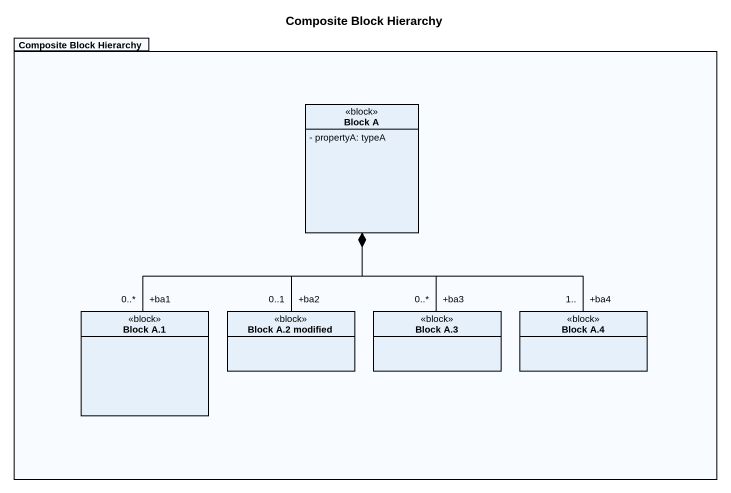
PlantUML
@startuml
title Composite Block Hierarchy
hide circle
hide empty members
skinparam classAttributeIconSize 0
package "Composite Block Hierarchy" as Composite_Block_Hierarchy {
  class "Block A" as Block_A <<block>> {
    - propertyA: typeA
  }
  class "Block A.1" as Block_A_1 <<block>>
  class "Block A.2 modified" as Block_A_2_modified <<block>>
  class "Block A.3" as Block_A_3 <<block>>
  class "Block A.4" as Block_A_4 <<block>>
}
Block_A_1 "+ba1\n0..*" -up-* Block_A
Block_A_2_modified "+ba2\n0..1" -up-* Block_A
Block_A_3 "+ba3\n0..*" -up-* Block_A
Block_A_4 "+ba4\n1.." -up-* Block_A
@enduml
